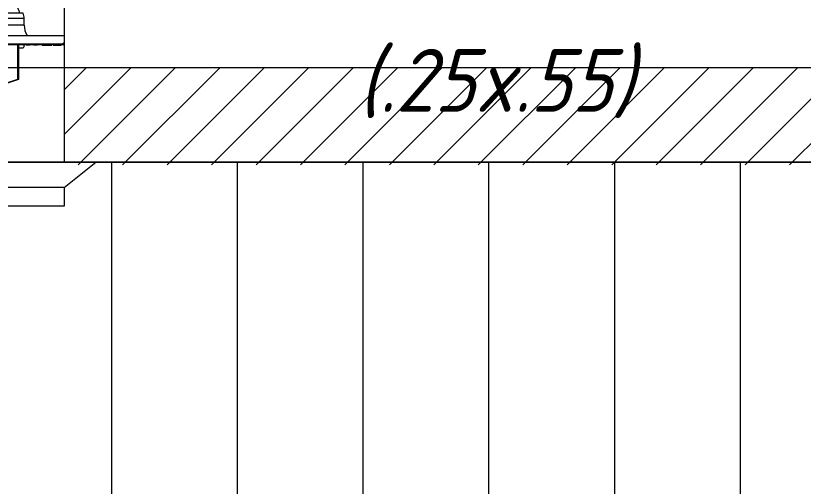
# Model space of a CAD drawing. Header units: millimetres. Extents: x 2085 to 2829, y 1347 to 1643.
# Drawn here: x 2138.228 to 2139.48, y 1458.573 to 1459.32 of the extents above; entities that cross this region are included whole.
import ezdxf

# ---------------------------------------------------------------- set-up
doc = ezdxf.new("R2010")
doc.units = ezdxf.units.MM
doc.linetypes.add('HIDDEN', pattern=[0.375, 0.25, -0.125])
doc.linetypes.add('HIDDEN2', pattern=[0.1875, 0.125, -0.0625])
doc.layers.get('0').update_dxf_attribs({"color": 251, "lineweight": 9})
for name, color, linetype, lineweight in [('A-ESTRUCTURA-VIGAS', 251, 'HIDDEN2', 13), ('A-HATCH', 251, 'Continuous', 9), ('A-LINEAS', 251, 'Continuous', 9), ('A-MUROS', 251, 'Continuous', 9), ('A_30_Extractores', 251, 'Continuous', 13), ('L-03_EQUIP-ACCES', 251, 'Continuous', 13), ('L3 Equipos y Ductos', 251, 'Continuous', 13), ('L4 Linea mediana', 251, 'Continuous', 13), ('L6 Linea fina', 251, 'Continuous', 13), ('MURO CF 120', 251, 'Continuous', 13)]:
    doc.layers.add(name, color=color, linetype=linetype, lineweight=lineweight)
doc.layers.add('A_50_Vigas Chata', color=251, linetype='HIDDEN', lineweight=13, plot=False)
doc.styles.add('APPIA -TEXTOS-GENERALES', font='isocp.shx', dxfattribs={"oblique": 15})
doc.styles.add('JNV ING', font='romans.shx', dxfattribs={"width": 0.7, "oblique": 8, "height": 0.15})

# ---------------------------------------------------------------- blocks, each defined once
blk = doc.blocks.new('EST P2')
at = {"layer": 'A-ESTRUCTURA-VIGAS'}
blk.add_line((-23.22407423827099, 4.8499975791201), (-19.57462552393554, 4.849997573532164), dxfattribs=at)
at = {"layer": 'A_50_Vigas Chata', "insert": (-21.39932868070218, 4.975160803904828), "char_height": 0.1, "attachment_point": 5, "style": 'APPIA -TEXTOS-GENERALES'}
blk.add_mtext('(.25x.55)', dxfattribs=at)
blk = doc.blocks.new('HXT-500L')
at = {"layer": 'L-03_EQUIP-ACCES'}
for p, q in [((-171.5533466598043, 625.4889452709635), (-171.5535566598027, 625.4889452709635)), ((-171.5533466598043, 625.4761864497145), (-171.5533466598043, 625.4889452709635)), ((-171.5535066598039, 625.4824354006728), (-171.5535566598027, 625.4824354006728)), ((-171.5535066598039, 625.4811854018648), (-171.5535566598027, 625.4811854018648)), ((-171.5535066598039, 625.4824354006728), (-171.5535066598039, 625.4811854018648)), ((-171.5535066598039, 625.4811854018648), (-171.5535066598039, 625.4586853935202)), ((-171.5535041598031, 625.4797997726878), (-171.5535066598039, 625.4797997726878)), ((-171.5535041598031, 625.4787394656618), (-171.5535066598039, 625.4787394656618)), ((-171.5535041598031, 625.477813298889), (-171.5535066598039, 625.477813298889)), ((-171.5535041598031, 625.4777908577403), (-171.5535066598039, 625.4777908577403)), ((-171.5535041598031, 625.4769158615549), (-171.5535066598039, 625.4769158615549)), ((-171.5535041598031, 625.4769046260794), (-171.5535066598039, 625.4769046260794)), ((-171.5535041598031, 625.4756408287963), (-171.5535066598039, 625.4756408287963)), ((-171.5535041598031, 625.4797997726878), (-171.5535041598031, 625.4787394656618)), ((-171.5535041598031, 625.4787394656618), (-171.5535041598031, 625.477813298889)), ((-171.5535041598031, 625.4777908577403), (-171.5535041598031, 625.477813298889)), ((-171.5535041598031, 625.4769158615549), (-171.5535041598031, 625.4777908577403)), ((-171.5535041598031, 625.4768578066308), (-171.5535041598031, 625.4756408287963)), ((-171.5535041598031, 625.4756408287963), (-171.5535041598031, 625.4750335468729)), ((-171.5535041598031, 625.4750335468729), (-171.5535066598039, 625.4750335468729)), ((-171.5535041598031, 625.474138612934), (-171.5535066598039, 625.474138612934)), ((-171.5535041598031, 625.4734991743047), (-171.5535066598039, 625.4734991743047)), ((-171.5535041598031, 625.4723652555426), (-171.5535066598039, 625.4723652555426)), ((-171.5535041598031, 625.4722364499053), (-171.5535066598039, 625.4722364499053)), ((-171.5535041598031, 625.4713741495093), (-171.5535066598039, 625.4713741495093)), ((-171.5535041598031, 625.4709575130422), (-171.5535066598039, 625.4709575130422)), ((-171.5535041598031, 625.470082516857), (-171.5535066598039, 625.470082516857)), ((-171.5535041598031, 625.4698469294985), (-171.5535066598039, 625.4698469294985)), ((-171.5535041598031, 625.4690908445796), (-171.5535066598039, 625.4690908445796)), ((-171.5535041598031, 625.4690472735842), (-171.5535066598039, 625.4690472735842)), ((-171.5535041598031, 625.4690446211775), (-171.5535066598039, 625.4690446211775)), ((-171.5535041598031, 625.4689014210184), (-171.5535066598039, 625.4689014210184)), ((-171.5535041598031, 625.4688116862258), (-171.5535066598039, 625.4688116862258)), ((-171.5535041598031, 625.4686265840014), (-171.5535066598039, 625.4686265840014)), ((-171.5535041598031, 625.4686097754915), (-171.5535066598039, 625.4686097754915)), ((-171.5535041598031, 625.4683517469842), (-171.5535066598039, 625.4683517469842)), ((-171.5535041598031, 625.4682008280238), (-171.5535066598039, 625.4682008280238)), ((-171.5535041598031, 625.4675632967433), (-171.5535066598039, 625.4675632967433)), ((-171.5535041598031, 625.4671084238967), (-171.5535066598039, 625.4671084238967)), ((-171.5535041598031, 625.4667964233836), (-171.5535066598039, 625.4667964233836)), ((-171.5535041598031, 625.4666434182603), (-171.5535066598039, 625.4666434182603)), ((-171.5535041598031, 625.4655044927081), (-171.5535066598039, 625.4655044927081)), ((-171.5535041598031, 625.464309300371), (-171.5535066598039, 625.464309300371)), ((-171.5535041598031, 625.463235403486), (-171.5535066598039, 625.463235403486)), ((-171.5535041598031, 625.4750335468729), (-171.5535041598031, 625.474138612934)), ((-171.5535041598031, 625.4734991743047), (-171.5535041598031, 625.474138612934)), ((-171.5535041598031, 625.4734991743047), (-171.5535041598031, 625.4723652555426)), ((-171.5535041598031, 625.4723652555426), (-171.5535041598031, 625.4722364499053)), ((-171.5535041598031, 625.4722364499053), (-171.5535041598031, 625.4713741495093)), ((-171.5535041598031, 625.4713741495093), (-171.5535041598031, 625.4709575130422)), ((-171.5535041598031, 625.470082516857), (-171.5535041598031, 625.4709575130422)), ((-171.5535041598031, 625.4698469294985), (-171.5535041598031, 625.470082516857)), ((-171.5535041598031, 625.4698469294985), (-171.5535041598031, 625.4690908445796)), ((-171.5535041598031, 625.4690093948324), (-171.5535041598031, 625.4689362003286)), ((-171.5535041598031, 625.4688116862258), (-171.5535041598031, 625.4689014210184)), ((-171.5535041598031, 625.4682008280238), (-171.5535041598031, 625.4676279975852)), ((-171.5535041598031, 625.4666081025084), (-171.5535041598031, 625.4655044927081)), ((-171.5535041598031, 625.464309300371), (-171.5535041598031, 625.463235403486)), ((-171.5535041598031, 625.463235403486), (-171.5535041598031, 625.4605567111453)), ((-171.5533466598043, 625.4589452697714), (-171.5533466598043, 625.4744138969859)), ((-171.5535066598039, 625.4586853935202), (-171.5535566598027, 625.4586853935202)), ((-171.5535066598039, 625.4574353947122), (-171.5535566598027, 625.4574353947122)), ((-171.5535041598031, 625.4605567111453), (-171.5535066598039, 625.4605567111453)), ((-171.5535041598031, 625.4605550720175), (-171.5535066598039, 625.4605550720175)), ((-171.5535041598031, 625.4605534030875), (-171.5535066598039, 625.4605534030875)), ((-171.5535041598031, 625.4605517341574), (-171.5535066598039, 625.4605517341574)), ((-171.5535041598031, 625.4605500950296), (-171.5535066598039, 625.4605500950296)), ((-171.5535041598031, 625.4605484260996), (-171.5535066598039, 625.4605484260996)), ((-171.5535041598031, 625.4605467869719), (-171.5535066598039, 625.4605467869719)), ((-171.5535041598031, 625.4605451180418), (-171.5535066598039, 625.4605451180418)), ((-171.5535041598031, 625.4605434491118), (-171.5535066598039, 625.4605434491118)), ((-171.5535041598031, 625.460541809984), (-171.5535066598039, 625.460541809984)), ((-171.5535041598031, 625.460540141054), (-171.5535066598039, 625.460540141054)), ((-171.5535041598031, 625.4605384721239), (-171.5535066598039, 625.4605384721239)), ((-171.5535041598031, 625.4605368329962), (-171.5535066598039, 625.4605368329962)), ((-171.5535041598031, 625.4605351640662), (-171.5535066598039, 625.4605351640662)), ((-171.5535041598031, 625.4605335249383), (-171.5535066598039, 625.4605335249383)), ((-171.5535041598031, 625.4605318560082), (-171.5535066598039, 625.4605318560082)), ((-171.5535041598031, 625.4605301870782), (-171.5535066598039, 625.4605301870782)), ((-171.5535041598031, 625.4605285479506), (-171.5535066598039, 625.4605285479506)), ((-171.5535041598031, 625.4605268790204), (-171.5535066598039, 625.4605268790204)), ((-171.5535041598031, 625.4605252100905), (-171.5535066598039, 625.4605252100905)), ((-171.5535041598031, 625.4602684928855), (-171.5535066598039, 625.4602684928855)), ((-171.5535041598031, 625.4598082258184), (-171.5535066598039, 625.4598082258184)), ((-171.5535041598031, 625.459348644205), (-171.5535066598039, 625.459348644205)), ((-171.5533466598043, 625.4589452697714), (-171.5535066598039, 625.4589452697714)), ((-171.5535066598039, 625.4586853935202), (-171.5535066598039, 625.4574353947122)), ((-171.5535041598031, 625.4605567111453), (-171.5535041598031, 625.4605550720175)), ((-171.5535041598031, 625.4605550720175), (-171.5535041598031, 625.4605534030875)), ((-171.5535041598031, 625.4605534030875), (-171.5535041598031, 625.4605517341574)), ((-171.5535041598031, 625.4605517341574), (-171.5535041598031, 625.4605500950296)), ((-171.5535041598031, 625.4605500950296), (-171.5535041598031, 625.4605484260996)), ((-171.5535041598031, 625.4605484260996), (-171.5535041598031, 625.4605467869719)), ((-171.5535041598031, 625.4605467869719), (-171.5535041598031, 625.4605451180418)), ((-171.5535041598031, 625.4605451180418), (-171.5535041598031, 625.4605434491118)), ((-171.5535041598031, 625.4605434491118), (-171.5535041598031, 625.460541809984)), ((-171.5535041598031, 625.460541809984), (-171.5535041598031, 625.460540141054)), ((-171.5535041598031, 625.460540141054), (-171.5535041598031, 625.4605384721239)), ((-171.5535041598031, 625.4605384721239), (-171.5535041598031, 625.4605368329962)), ((-171.5535041598031, 625.4605368329962), (-171.5535041598031, 625.4605351640662)), ((-171.5535041598031, 625.4605351640662), (-171.5535041598031, 625.4605335249383)), ((-171.5535041598031, 625.4605335249383), (-171.5535041598031, 625.4605318560082)), ((-171.5535041598031, 625.4605318560082), (-171.5535041598031, 625.4605301870782)), ((-171.5535041598031, 625.4605301870782), (-171.5535041598031, 625.4605285479506)), ((-171.5535041598031, 625.4605285479506), (-171.5535041598031, 625.4605268790204)), ((-171.5535041598031, 625.4605268790204), (-171.5535041598031, 625.4605252100905)), ((-171.5535566598027, 625.3829452796657), (-171.5536566598001, 625.3829452796657)), ((-171.557297024954, 624.8663549079378), (-171.5685470249353, 624.8663549079378)), ((-171.5572969984113, 624.8663645638902), (-171.5550666597754, 624.8663645638902)), ((-171.5564321815817, 624.8678645445784), (-171.5550666597754, 624.8678645445784)), ((-171.5550566598157, 624.8678745581587), (-171.5550566598157, 624.8680259837588)), ((-171.5535566598027, 624.8678745581587), (-171.5535566598027, 624.8680259837588))]:
    blk.add_line(p, q, dxfattribs=at)
blk.add_arc((-171.5555470248486, 624.8663549150427), 0.0017499999999995, 74.06811926814899, 180, dxfattribs=at)
for points, knots in [([(-171.5535566598027, 624.8680259837588), (-171.5535793551212, 624.8680269539136), (-171.5536247446036, 624.8680288941739), (-171.5539739526587, 624.868031865561), (-171.5544730514231, 624.8680347727203), (-171.554868792214, 624.8680367216303), (-171.5550666597754, 624.8680376960715)], [0, 0, 0, 0, 0.2500055257912091, 0.4999983324070898, 0.7500027469601597, 1, 1, 1, 1]), ([(-171.5550666597754, 624.8663645638902), (-171.5549137378759, 624.8663778158004), (-171.5546505525938, 624.8664006229176), (-171.554287005882, 624.8665655460471), (-171.5539861581769, 624.8667940495562), (-171.5537576613179, 624.8670949049938), (-171.5535927241031, 624.8674584431047), (-171.553569913604, 624.8677216339033), (-171.5535566598027, 624.8678745581587)], [0, 0, 0, 0, 0.1931914697633875, 0.3324909751804959, 0.5000011975684501, 0.6675015196539574, 0.8068052425401678, 0.9999999999999998, 0.9999999999999998, 0.9999999999999998, 0.9999999999999998])]:
    blk.add_open_spline(points, degree=3, knots=knots, dxfattribs=at)
for points in [[(-171.5550666597754, 624.8678645445784), (-171.5550566598157, 624.8678745581587)], [(-171.5550666597754, 624.8676647796115), (-171.5550666597754, 624.8663645638902)], [(-171.5535566598027, 624.8680259837588), (-171.5550566598157, 624.8680259837588)], [(-171.5550566598157, 624.8678745581587), (-171.5535566598027, 624.8678745581587)]]:
    blk.add_open_spline(points, degree=1, dxfattribs=at)
at = {"layer": 'L3 Equipos y Ductos'}
for p, q in [((-171.5685470249353, 624.8663549079378), (-171.5685470249353, 625.4939549221476)), ((-171.5685470249353, 625.4939549221476), (-171.557297024954, 625.4939549221476)), ((-171.5550666597754, 625.4939452661952), (-171.5572969984113, 625.4939452661952)), ((-171.5550666597754, 625.492445285507), (-171.5564321815817, 625.492445285507)), ((-171.5550666597754, 624.8680376960715), (-171.5550666597754, 625.492272134014)), ((-171.5550566598157, 625.4922838463267), (-171.5550566598157, 625.4924352719268)), ((-171.5535566598027, 625.4939452661952), (-171.5536566598001, 625.4939452661952)), ((-171.5536566598001, 625.4939452661952), (-171.5536566598001, 625.3829452796657)), ((-171.5535566598027, 625.4939452661952), (-171.5535566598027, 625.3829452796657)), ((-171.5535466598029, 625.4514068319281), (-171.5535566598027, 625.4514068319281)), ((-171.5535466598029, 625.4512452735383), (-171.5535566598027, 625.4512452735383)), ((-171.5535466598029, 625.444945271202), (-171.5535466598029, 625.4512452735383)), ((-171.5535466598029, 625.444945271202), (-171.5535566598027, 625.444945271202)), ((-171.5535466598029, 625.4447837426146), (-171.5535566598027, 625.4447837426146)), ((-171.5535466598029, 625.4397452725848), (-171.5535566598027, 625.4397452725848)), ((-171.5535466598029, 625.4334452702483), (-171.5535466598029, 625.4397452725848)), ((-171.6040354162304, 625.4285764648398), (-171.6040354162304, 624.9317333652457)), ((-171.5955906189828, 625.4301549150427), (-171.5955906189828, 624.9301549150427)), ((-171.5850566603093, 625.4301549150427), (-171.5850566603093, 624.9301549150427)), ((-171.5535466598029, 625.4334452702483), (-171.5535566598027, 625.4334452702483)), ((-171.5535466598029, 625.4284068151195), (-171.5535566598027, 625.4284068151195)), ((-171.5535466598029, 625.4250978036603), (-171.5535566598027, 625.4250978036603)), ((-171.5487966598792, 625.4214290185649), (-171.5487966598792, 625.4277626826246)), ((-171.5535466598029, 625.4229750885447), (-171.5535566598027, 625.4229750885447)), ((-171.5535466598029, 625.4217837407073), (-171.5535566598027, 625.4217837407073)), ((-171.5535566598027, 625.4214290185649), (-171.5396566601319, 625.4214290185649)), ((-171.5535566598027, 625.4195179446418), (-171.5396566601319, 625.4195179446418)), ((-171.53954665976, 625.4214290185649), (-171.4985566601007, 625.4214290185649)), ((-171.53954665976, 625.4195179446418), (-171.4985566601007, 625.4195179446418)), ((-171.4985566601007, 625.4214290185649), (-171.4985566601007, 625.4195179446418)), ((-171.4985566601007, 625.4214290185649), (-171.4771879330127, 625.3553853585203)), ((-171.4985566601007, 625.4195179446418), (-171.4771879330127, 625.353474269696)), ((-171.5535566598027, 624.8680259837588), (-171.5535566598027, 625.3829452796657)), ((-171.5535566598027, 625.353474269696), (-171.5396566601319, 625.353474269696)), ((-171.5535566598027, 625.3534741206845), (-171.5396566601319, 625.3534741206845)), ((-171.53954665976, 625.353474269696), (-171.4771879330127, 625.353474269696)), ((-171.53954665976, 625.3534741206845), (-171.4771084874718, 625.3534741206845)), ((-171.4771879330127, 625.3553853585203), (-171.4771879330127, 625.353474269696)), ((-171.4771084874718, 625.3548678560932), (-171.4771084874718, 625.3534741206845)), ((-171.4771084874718, 625.3548678560932), (-171.4038180351107, 625.1050611167033)), ((-171.4771084874718, 625.3534741206845), (-171.4038180351107, 625.1036673812945)), ((-171.5535566598027, 625.1036673812945), (-171.4038180351107, 625.1036673812945)), ((-171.4535566583125, 625.1032043277104), (-171.5535566598027, 625.1032043277104)), ((-171.4817309170811, 624.9851373984297), (-171.4535566583125, 625.1032043277104)), ((-171.4817309170811, 624.9833862735709), (-171.4535566583125, 625.1014531954012)), ((-171.4535566583125, 625.1032043277104), (-171.4535566583125, 625.1014531954012)), ((-171.4535566583125, 625.1016605301578), (-171.4035566538422, 625.1016605301578)), ((-171.4038180351107, 625.1050611167033), (-171.4038180351107, 625.1036673812945)), ((-171.4035566538422, 625.1050606920203), (-171.4035566538422, 625.1022059797127)), ((-171.4035566538422, 625.1022059797127), (-171.4035566538422, 625.1016605301578)), ((-171.4817309170811, 624.9851373984297), (-171.5493058628252, 624.9851373984297)), ((-171.4818369462936, 624.9849833055217), (-171.5491974387167, 624.9849833055217)), ((-171.5487966598792, 624.9539783104141), (-171.5487966598792, 624.9837041004379)), ((-171.4985566601007, 624.9242380513627), (-171.4818369462936, 624.9849833055217)), ((-171.4985566601007, 624.9219630016764), (-171.4818369462936, 624.9827082707366)), ((-171.5481466595864, 624.9461549176652), (-171.5481466595864, 624.9691549195727)), ((-171.5478966600111, 624.9689049078901), (-171.5478966600111, 624.9464049144466)), ((-171.5473966599291, 624.9645859106262), (-171.5473966599291, 624.9631924881419)), ((-171.5433966597392, 624.9645859106262), (-171.5473966599291, 624.9645859106262)), ((-171.5473966599291, 624.9631924881419), (-171.5473966599291, 624.9562614812334)), ((-171.5433966597392, 624.9631924881419), (-171.5473966599291, 624.9631924881419)), ((-171.5433966597392, 624.9631924881419), (-171.5433966597392, 624.9645859106262)), ((-171.5433966597392, 624.9562614812334), (-171.5433966597392, 624.9631924881419)), ((-171.5202166601865, 624.9645803375919), (-171.543325430326, 624.9645803375919)), ((-171.5428966596572, 624.9640401555976), (-171.5428966596572, 624.962756450363)), ((-171.5428966596572, 624.962756450363), (-171.5428966596572, 624.9563712133845)), ((-171.5369066592155, 624.961623664089), (-171.5369066592155, 624.9536861582477)), ((-171.5202166601865, 624.9348545475681), (-171.5202166601865, 624.9645803375919)), ((-171.5487966598792, 624.9380396111687), (-171.5487966598792, 624.9539783104141)), ((-171.5433966597392, 624.9562614812334), (-171.5473966599291, 624.9562614812334)), ((-171.5473966599291, 624.9562614812334), (-171.5473966599291, 624.9507239266118)), ((-171.5433966597392, 624.9507239266118), (-171.5473966599291, 624.9507239266118)), ((-171.5440366599558, 624.9348545475681), (-171.5440366599558, 624.9507239266118)), ((-171.5433966597392, 624.9507239266118), (-171.5433966597392, 624.9562614812334)), ((-171.5428966596572, 624.9563712133845), (-171.5428966596572, 624.9512696667392)), ((-171.5154566593318, 624.9316694839675), (-171.5154566593318, 624.9613952888926)), ((-171.5535566598027, 624.9316694839675), (-171.5154566593318, 624.9316694839675)), ((-171.5535566598027, 624.9242380513627), (-171.4985566601007, 624.9242380513627)), ((-171.5202166601865, 624.9348545475681), (-171.5440366599558, 624.9348545475681)), ((-171.4985566601007, 624.9242380513627), (-171.4985566601007, 624.9219630016764)), ((-171.5535566598027, 624.9219630016764), (-171.4985566601007, 624.9219630016764))]:
    blk.add_line(p, q, dxfattribs=at)
at = {"layer": 'L3 Equipos y Ductos', "flags": 128}
for points in [[(-171.5487966598792, 625.4277626826246), (-171.5488881218097, 625.428284640499), (-171.5491589932552, 625.4287865563115), (-171.5495988643578, 625.4292491181573), (-171.5501908316126, 625.429654548951), (-171.5509121456033, 625.4299872918805), (-171.5517350866774, 625.4302345468482), (-171.5526280298562, 625.4303867771109), (-171.5535566598027, 625.430438186117)], [(-171.5487966598792, 624.9837041004379), (-171.5488881218097, 624.9843254788598), (-171.5491589932552, 624.9849229707202), (-171.5495988643578, 624.9854736282307), (-171.5501908316126, 624.985956276842), (-171.5509121456033, 624.9863523795087), (-171.5517350866774, 624.9866467072447), (-171.5526280298562, 624.9868279649695), (-171.5535566598027, 624.9868891640384)], [(-171.5154566593318, 624.9613952888926), (-171.5155481226592, 624.9620166524132), (-171.5158189922421, 624.9626141591747), (-171.5162588633446, 624.9631648017843), (-171.5168508305995, 624.9636474652966), (-171.5175721436589, 624.9640435679634), (-171.5183950863628, 624.9643378956993), (-171.5192880309968, 624.9645191385229), (-171.5202166601865, 624.9645803375919)], [(-171.5487966598792, 624.9539783104141), (-171.5488881218097, 624.9545996739348), (-171.5491589932552, 624.9551971806964), (-171.5495988643578, 624.9557478233058), (-171.5501908316126, 624.9562304868182), (-171.5509121456033, 624.956626589485), (-171.5517350866774, 624.9569209172208), (-171.5526280298562, 624.9571021600444), (-171.5535566598027, 624.9571633591135)], [(-171.5440366599558, 624.9348545475681), (-171.5449652900769, 624.9349157466371), (-171.5458582328482, 624.935097004362), (-171.5466811741552, 624.9353913320979), (-171.5474024881458, 624.9357874347647), (-171.547994454935, 624.9362700833758), (-171.5484343265033, 624.9368207408866), (-171.5487051979488, 624.9374182327468), (-171.5487966598792, 624.9380396111687)], [(-171.5154566593318, 624.9316694839675), (-171.5155481226592, 624.9322908623893), (-171.5158189922421, 624.9328883542497), (-171.5162588633446, 624.9334390117605), (-171.5168508305995, 624.9339216752727), (-171.5175721436589, 624.9343177779398), (-171.5183950863628, 624.9346121056755), (-171.5192880309968, 624.9347933484992), (-171.5202166601865, 624.9348545475681)]]:
    blk.add_lwpolyline(points, dxfattribs=at)
at = {"layer": 'L3 Equipos y Ductos'}
for centre, radius, start, end in [((-171.5555470248486, 625.4939549150428), 0.00175, 180, 285.931880731851), ((-171.5942154531772, 625.3994184797072), 0.030767182753828, 92.56173538239628, 108.6127372409754), ((-171.5850566598026, 625.4601549150427), 0.0300000000000004, 270, 303.3890490281726), ((-171.5481466598026, 624.9689049150427), 0.0002500000000002, 0, 90), ((-171.5442906785462, 624.9701848052947), 0.0055989610818838, 229.9059085048482, 269.7209306998745), ((-171.5481466598026, 624.9464049150428), 0.0002500000000003, 270, 0), ((-171.5942154531772, 624.9608913503783), 0.030767182753828, 251.3872627590246, 267.4382646176038), ((-171.5850566598026, 624.9001549150428), 0.0300000000000004, 56.61095097182736, 90)]:
    blk.add_arc(centre, radius, start, end, dxfattribs=at)
for centre, major_axis, ratio, start_param, end_param in [((-171.5473966598026, 624.9640401627032), (0, 0.0005457476632865), 0.9161743304387497, 0, 1.570796326794896), ((-171.5473966598026, 624.9627564545956), (0.0005, 0), 0.8720580432194537, 1.570796326794896, 3.141592653589662), ((-171.5433966598026, 624.9640401627032), (0, 0.0005457476632865), 0.9161743304387497, 4.712388980384702, 6.283185307179585), ((-171.5433966598026, 624.9627564545956), (0.0005, 0), 0.8720580432194537, 0, 1.570796326794896), ((-171.5473966598026, 624.9563712069353), (0.0005, 0), 0.2194372833534999, 3.141592653589792, 4.712388980384693), ((-171.5473966598026, 624.9512696673822), (0, 0.0005457476632865), 0.9161743304387497, 1.570796326794849, 3.141592653589736), ((-171.5433966598026, 624.9563712069353), (0.0005, 0), 0.2194372833534999, 4.712388980384693, 6.283185307179585), ((-171.5433966598026, 624.9512696673822), (0, 0.0005457476632865), 0.9161743304387497, 3.141592653589736, 4.712388980384653)]:
    blk.add_ellipse(centre, major_axis=major_axis, ratio=ratio, start_param=start_param, end_param=end_param, dxfattribs=at)
for points in [[(-171.5550666597754, 625.4939452661952), (-171.5550666597754, 625.492645050474)], [(-171.5550566598157, 625.4924352719268), (-171.5550666597754, 625.492445285507)], [(-171.5535566598027, 625.4924352719268), (-171.5550566598157, 625.4924352719268)], [(-171.5550566598157, 625.4922838463267), (-171.5535566598027, 625.4922838463267)], [(-171.5850566603093, 625.4301549150427), (-171.5955906189828, 625.4301549150427)], [(-171.4771879330127, 625.3553853585203), (-171.4771084874718, 625.3548678560932)], [(-171.4771879330127, 625.353474269696), (-171.4771084874718, 625.3534741206845)], [(-171.4038180351107, 625.1050611167033), (-171.4035566538422, 625.1050606920203)], [(-171.4818369462936, 624.9849833055217), (-171.4817309170811, 624.9851373984297)], [(-171.4818369462936, 624.9849833055217), (-171.4818369462936, 624.9827082707366)], [(-171.4818369462936, 624.9827082707366), (-171.4817309170811, 624.9833862735709)], [(-171.4817309170811, 624.9851373984297), (-171.4817309170811, 624.9833862735709)], [(-171.5481466595864, 624.9691549195727), (-171.5487966598792, 624.9691549195727)], [(-171.5369066592155, 624.961623664089), (-171.5428966596572, 624.961623664089)], [(-171.5428966596572, 624.9536861582477), (-171.5369066592155, 624.9536861582477)], [(-171.5487966598792, 624.9461549176652), (-171.5481466595864, 624.9461549176652)], [(-171.5955906189828, 624.9301549150427), (-171.5850566603093, 624.9301549150427)]]:
    blk.add_open_spline(points, degree=1, dxfattribs=at)
for points, knots in [([(-171.5536566598001, 625.4929573490102), (-171.553687479466, 625.4930359186844), (-171.5537666635661, 625.4932377855368), (-171.5539882853506, 625.4935150793955), (-171.5542865498663, 625.4937444343294), (-171.55465070669, 625.4939091563949), (-171.5549137945007, 625.4939319956252), (-171.5550666597754, 625.4939452661952)], [0, 0, 0, 0, 0.1378612929638349, 0.3542031401492023, 0.5705577996900916, 0.7504757070990521, 1, 1, 1, 1]), ([(-171.5550666597754, 625.492272134014), (-171.554868792214, 625.4922731084552), (-171.5544730514231, 625.4922750573653), (-171.5539739526587, 625.4922779645245), (-171.5536247446036, 625.4922809359117), (-171.5535793551212, 625.4922828761719), (-171.5535566598027, 625.4922838463267)], [0, 0, 0, 0, 0.2499972530398402, 0.5000016675929102, 0.749994474208791, 1, 1, 1, 1]), ([(-171.4038180351107, 625.1036673812945), (-171.4037953879224, 625.1035163452187), (-171.4037500938476, 625.1032142750787), (-171.4036631125091, 625.1026900664943), (-171.4035985248418, 625.1023963747086), (-171.4035566538422, 625.1022059797127)], [0, 0, 0, 0, 0.2602034770769092, 0.5204034887879744, 1, 1, 1, 1])]:
    blk.add_open_spline(points, degree=3, knots=knots, dxfattribs=at)
at = {"layer": 'L4 Linea mediana'}
for p, q in [((-171.6239353880136, 625.4089119239528), (-171.6239353880136, 625.3436511709174)), ((-171.6239353880136, 625.3436511709174), (-171.6239353880136, 625.266799765714)), ((-171.6195058688371, 625.3436098350962), (-171.6204779013841, 625.3433034523208)), ((-171.6239353880136, 625.266799765714), (-171.6239353880136, 625.2552091284473)), ((-171.6239353880136, 625.2463212861497), (-171.6239353880136, 625.1926511694496)), ((-171.4445988774149, 625.244060526677), (-171.4090469866841, 625.244060526677)), ((-171.4090469866841, 625.244060526677), (-171.4090469866841, 625.2288726634165)), ((-171.4090469866841, 625.2402803814788), (-171.4040469765513, 625.2402803814788)), ((-171.4040469765513, 625.2402803814788), (-171.4040469765513, 625.2424105285485)), ((-171.4040469765513, 625.2402803814788), (-171.4040469765513, 625.2225534385822)), ((-171.4090469866841, 625.2288726634165), (-171.4090469866841, 625.2225534385822)), ((-171.4020469873993, 625.1810605294472), (-171.4020469873993, 625.233410528936)), ((-171.3970469772665, 625.1810605294472), (-171.3970469772665, 625.2284105299791)), ((-171.4090469866841, 625.2225534385822), (-171.4040469765513, 625.2225534385822)), ((-171.4090469866841, 625.2225534385822), (-171.4090469866841, 625.212643343099)), ((-171.4090469866841, 625.212643343099), (-171.4090469866841, 625.2111374745895)), ((-171.4040469765513, 625.2225534385822), (-171.4040469765513, 625.2108768737693)), ((-171.3935469776241, 625.1810605294472), (-171.3935469776241, 625.2174105300387)), ((-171.4066318362801, 625.2111374745895), (-171.4349396318047, 625.2111374745895)), ((-171.4338607728331, 625.2074602423986), (-171.4066318362801, 625.2074602423986)), ((-171.4066318362801, 625.201137474813), (-171.4320057496278, 625.201137474813)), ((-171.4066318362801, 625.2074602423986), (-171.4066318362801, 625.2111374745895)), ((-171.4066318362801, 625.2108768737693), (-171.4040469765513, 625.2108768737693)), ((-171.4066318362801, 625.1974602426221), (-171.4066318362801, 625.201137474813)), ((-171.4040469765513, 625.1509648087252), (-171.4040469765513, 625.2108768737693)), ((-171.6229562699644, 625.192959795781), (-171.6239353880136, 625.1926511694496)), ((-171.6239353880136, 625.1157997726283), (-171.6239353880136, 625.1926511694496)), ((-171.6229562699644, 625.1161083980282), (-171.6229562699644, 625.192959795781)), ((-171.6205470278709, 625.197520528995), (-171.6205470278709, 625.1935690511767)), ((-171.6195470258443, 625.1985205291588), (-171.6195470258443, 625.1926611867552)), ((-171.6100470252184, 625.1985205291588), (-171.6040354162304, 625.1985205291588)), ((-171.4309268906562, 625.1974602426221), (-171.4066318362801, 625.1974602426221)), ((-171.4066318362801, 625.1911374741052), (-171.4290718600003, 625.1911374741052)), ((-171.4282344966976, 625.188283351325), (-171.4066318362801, 625.188283351325)), ((-171.4279930084793, 625.1874602428456), (-171.4066318362801, 625.1874602428456)), ((-171.4066318362801, 625.188283351325), (-171.4066318362801, 625.1911374741052)), ((-171.4066318362801, 625.1874602428456), (-171.4066318362801, 625.188283351325)), ((-171.4066318362801, 625.181137474096), (-171.4261379778235, 625.181137474096)), ((-171.4250591188519, 625.1774602428362), (-171.4066318362801, 625.1774602428362)), ((-171.4066318362801, 625.1774602428362), (-171.4066318362801, 625.181137474096)), ((-171.4020469873993, 625.128710529842), (-171.4020469873993, 625.1810605294472)), ((-171.3970469772665, 625.1337105287989), (-171.3970469772665, 625.1810605294472)), ((-171.3935469776241, 625.1447105287392), (-171.3935469776241, 625.1810605294472)), ((-171.4066318362801, 625.171137473621), (-171.423204088196, 625.171137473621)), ((-171.4221252292244, 625.1674602432928), (-171.4066318362801, 625.1674602432928)), ((-171.4066318362801, 625.1674602432928), (-171.4066318362801, 625.171137473621)), ((-171.4066318362801, 625.1611374738445), (-171.4202701985685, 625.1611374738445)), ((-171.4191913395969, 625.1574602435162), (-171.4066318362801, 625.1574602435162)), ((-171.4066318362801, 625.151137474068), (-171.4173363238423, 625.151137474068)), ((-171.4066318362801, 625.1574602435162), (-171.4066318362801, 625.1611374738445)), ((-171.4066318362801, 625.1474602437398), (-171.4066318362801, 625.151137474068)), ((-171.4040469765513, 625.1509648087252), (-171.4066318362801, 625.1509648087252)), ((-171.4040469765513, 625.1509648087252), (-171.4040469765513, 625.1392363822838)), ((-171.4162574648707, 625.1474602437398), (-171.4066318362801, 625.1474602437398)), ((-171.4090469866841, 625.1474602437398), (-171.4090469866841, 625.1392363822838)), ((-171.4090469866841, 625.1392363822838), (-171.4090469866841, 625.1228836952528)), ((-171.4090469866841, 625.1392363822838), (-171.4040469765513, 625.1392363822838)), ((-171.4040469765513, 625.1392363822838), (-171.4040469765513, 625.1216081260523)), ((-171.4090469866841, 625.1302083461364), (-171.4111959427445, 625.1302083461364)), ((-171.6229562699644, 625.1161083980282), (-171.6239353880136, 625.1157997726283)), ((-171.4090469866841, 625.1242248779913), (-171.4094404667465, 625.1242248779913)), ((-171.4086727440207, 625.1216081260523), (-171.4040469765513, 625.1216081260523)), ((-171.4040469765513, 625.1197105302293), (-171.4040469765513, 625.1216081260523)), ((-171.6229562699644, 625.1069119303306), (-171.6239353880136, 625.1069119303306)), ((-171.6239353880136, 624.9532091273745), (-171.6239353880136, 625.1069119303306)), ((-171.6229562699644, 624.9532091273745), (-171.6229562699644, 625.1069119303306)), ((-171.6195058688371, 625.108090187498), (-171.6204779013841, 625.1077837972721)), ((-171.447506660208, 625.1006605281312), (-171.4336066633312, 625.1006605281312)), ((-171.4469060540049, 625.1001605271182), (-171.4469072609989, 625.1001605271182)), ((-171.4469072609989, 625.1001605271182), (-171.4469072609989, 625.0961605264624)), ((-171.4405554547755, 625.1001605271182), (-171.4469060540049, 625.1001605271182)), ((-171.4469060540049, 625.1001605271182), (-171.4469060540049, 625.0961605264624)), ((-171.4405554547755, 625.1001605271182), (-171.4405554547755, 625.0961605264624)), ((-171.4342060550897, 625.1001605271182), (-171.4405554547755, 625.1001605271182)), ((-171.4342060550897, 625.1001605271182), (-171.4342060550897, 625.0961605264624)), ((-171.4469072609989, 625.0961605264624), (-171.4469060540049, 625.0961605264624)), ((-171.4469060540049, 625.0961605264624), (-171.4405554547755, 625.0961605264624)), ((-171.4464061051456, 625.0956605328997), (-171.4464072152822, 625.0956605328997)), ((-171.4405555516331, 625.0956605328997), (-171.4464061051456, 625.0956605328997)), ((-171.436587908849, 625.0939105330785), (-171.4445254072396, 625.0939105330785)), ((-171.434706108257, 625.0956605328997), (-171.4405555516331, 625.0956605328997)), ((-171.4405554547755, 625.0961605264624), (-171.4342060550897, 625.0961605264624)), ((-171.6229562699644, 624.9532091273745), (-171.6239353880136, 624.9532091273745)), ((-171.6195058688371, 624.9455408855159), (-171.6204779013841, 624.9455408855159))]:
    blk.add_line(p, q, dxfattribs=at)
for centre, radius, start, end in [((-171.6035253672259, 625.274254020525), 0.0087732327566325, 219.6772440042462, 257.7064311931475), ((-171.6020595086977, 625.2704168810321), 0.0048123776150586, 190.7317558223835, 217.6465166598101), ((-171.6055902728153, 625.2648456285652), 0.0008592003121686, 27.86808507544498, 76.75181259393328), ((-171.5994465209402, 625.2247334663332), 0.0092148340843552, 217.1865812110813, 238.2769724563113), ((-171.6057555217697, 625.2126302861603), 0.0009936284421693, 291.3752036525121, 338.5496354311734), ((-171.6067490696506, 625.2096032309099), 0.0076949888490818, 69.35038897655164, 71.37740633404199), ((-171.6014280001564, 625.2022070867102), 0.0102924548517622, 112.6604790141388, 149.2969796000608), ((-171.6014474887973, 625.1598223094647), 0.0092632290621366, 210.7030788767169, 247.3395181608864), ((-171.6057616507839, 625.1493944604127), 0.0020220756422151, 31.38420971296668, 68.37119126036839), ((-171.5998343762767, 625.1388239578365), 0.0075839418252758, 123.6376559288549, 143.1976530472614), ((-171.6016541697896, 625.0878440161614), 0.0221785177245244, 249.5248403147515, 261.2806094495399), ((-171.6055770298556, 625.0605484422384), 0.0054025560060615, 73.4202925168969, 84.0428759994852), ((-171.5956040323073, 625.0529343976056), 0.0104206704859586, 144.0082737738099, 171.3762639473077)]:
    blk.add_arc(centre, radius, start, end, dxfattribs=at)
for centre, major_axis, ratio, start_param, end_param in [((-171.4464072149112, 625.1001605294391), (0.0005000474451729, 0), 0.9999051186572464, 1.570796326794896, 3.141592653589793), ((-171.4464061045361, 625.1001605294391), (0, 0.0004999999999999), 0.9999050826342, 0, 1.570796326794896), ((-171.4405555494275, 625.1001605294391), (0, 0.0004999999999999), 0.0001898077118768, 4.712388980384689, 6.283185307179585), ((-171.4347061046941, 625.1001605294391), (0.0005000474451729, 1e-16), 0.9999051186574741, 0, 1.570796326794669), ((-171.4464072149112, 625.096160529439), (0.0005000474451729, 0), 0.9999051186572464, 3.141592653589793, 4.712388980384703), ((-171.4464061045361, 625.096160529439), (0, 0.0004999999999999), 0.9999050826342, 1.570796326794896, 3.141592653589793), ((-171.4405555494275, 625.096160529439), (0, 0.0004999999999999), 0.0001898077118768, 3.141592653589147, 4.712388980384689), ((-171.4347061046941, 625.096160529439), (0.0005000474451729, 0), 0.9999051186572464, 4.712388980384703, 6.283185307179585)]:
    blk.add_ellipse(centre, major_axis=major_axis, ratio=ratio, start_param=start_param, end_param=end_param, dxfattribs=at)
for points, knots in [([(-171.6204779013841, 625.4165801807127), (-171.620984081684, 625.4162327023748), (-171.6219968849101, 625.4155374418492), (-171.6231625730943, 625.4134755373383), (-171.6238332341425, 625.411158797787), (-171.6239051881073, 625.4095761707242), (-171.6239353880136, 625.4089119239528)], [0, 0, 0, 0, 0.2714628482097364, 0.5431630754178748, 0.8082602911526775, 1, 1, 1, 1]), ([(-171.6040354162304, 625.4232705785711), (-171.6043989869832, 625.4231751618812), (-171.6062295495831, 625.4226947430828), (-171.6098917019159, 625.4213495787423), (-171.6149830063596, 625.4192628073937), (-171.6186468350439, 625.417474113608), (-171.6204779013841, 625.4165801807127)], [0, 0, 0, 0, 0.0762801826984877, 0.3840673334312512, 0.6921762258087472, 1, 1, 1, 1]), ([(-171.6204779013841, 625.3433034523208), (-171.6209840822171, 625.3437542231989), (-171.6219968890832, 625.3446561614204), (-171.6231625720823, 625.3450202700626), (-171.6238332326554, 625.3446546299683), (-171.6239051877749, 625.3439478240092), (-171.6239353880136, 625.3436511709174)], [0, 0, 0, 0, 0.2714623957578437, 0.5431635501690995, 0.8082614561252405, 1, 1, 1, 1]), ([(-171.6195058688371, 625.3436098350962), (-171.6200029044185, 625.344048126876), (-171.6209974039828, 625.3449250882051), (-171.6219753247878, 625.3453479407065), (-171.6222515595512, 625.34512756787), (-171.6223099917023, 625.3450809522351)], [0, 0, 0, 0, 0.4406502592404148, 0.8816803208551149, 0.9999999999999998, 0.9999999999999998, 0.9999999999999998, 0.9999999999999998]), ([(-171.6040354162304, 625.3226898266753), (-171.604398987122, 625.3232901556001), (-171.6062295544122, 625.3263127916758), (-171.6098916968703, 625.3312978778829), (-171.6149830086157, 625.3376350897737), (-171.6186468355078, 625.3414145810231), (-171.6204779013841, 625.3433034523208)], [0, 0, 0, 0, 0.0762800309374058, 0.3840674067783158, 0.6921761898785889, 1, 1, 1, 1]), ([(-171.6040354162304, 625.3243483408172), (-171.6046753515358, 625.325382364852), (-171.6072951036107, 625.329615428082), (-171.6124308031858, 625.3361419128237), (-171.6171769658006, 625.3411516152416), (-171.6195058688371, 625.3436098350962)], [0, 0, 0, 0, 0.1413533842278209, 0.5786691537862815, 1, 1, 1, 1]), ([(-171.6239353880136, 625.266799765714), (-171.6238837099113, 625.2663019478749), (-171.6237803887492, 625.2653066497613), (-171.6229809594059, 625.2631979861002), (-171.6218545696353, 625.260941688507), (-171.6209268474809, 625.2594875088192), (-171.6204779013841, 625.2587837978085)], [0, 0, 0, 0, 0.2517394216867604, 0.5033081415808829, 0.759639381169602, 1, 1, 1, 1]), ([(-171.6067877165823, 625.2695207624515), (-171.6069886163774, 625.2697656336749), (-171.6077158335365, 625.2706520186279), (-171.6086342890105, 625.2714018779055), (-171.6094159861741, 625.2716554894106), (-171.6099029961786, 625.2715440723506), (-171.6103260223809, 625.2709923223232), (-171.6104501604229, 625.2699792269985), (-171.6103159647713, 625.2689468971009), (-171.6102777138202, 625.2686526431521)], [0, 0, 0, 0, 0.0855582772193837, 0.3097038862763412, 0.4313930521128158, 0.5531027498990739, 0.6799416000020518, 0.908770976890142, 1, 1, 1, 1]), ([(-171.6102777138202, 625.2686526431521), (-171.6099931221569, 625.2668101570678), (-171.6090521828762, 625.2607183850488), (-171.6072670743061, 625.2489557039232), (-171.605813706799, 625.238980027371), (-171.6049855030923, 625.2332953727622)], [0, 0, 0, 0, 0.1571934784737421, 0.5197254089282097, 1, 1, 1, 1]), ([(-171.6058826312272, 625.2674605577072), (-171.605675784379, 625.2672002965813), (-171.6050649913118, 625.2664317777827), (-171.6044452682653, 625.2655281295682), (-171.6040354162304, 625.2649305044492)], [0, 0, 0, 0, 0.3386529076306182, 0.9999999999999998, 0.9999999999999998, 0.9999999999999998, 0.9999999999999998]), ([(-171.6053132727592, 625.2667311607678), (-171.6053519124356, 625.2666720733754), (-171.6054598987899, 625.2665069417624), (-171.6054193864443, 625.2660045734467), (-171.6053933702259, 625.2656819625578)], [0, 0, 0, 0, 0.357819992116659, 1, 1, 1, 1]), ([(-171.6053933702259, 625.2656819625578), (-171.6053516866071, 625.2652600252312), (-171.6051432684309, 625.2631503377643), (-171.6046898019824, 625.2585597676896), (-171.6042795564852, 625.2543878401717), (-171.6040354162304, 625.2519050939759)], [0, 0, 0, 0, 0.0919187324590048, 0.4595938441520996, 1, 1, 1, 1]), ([(-171.6048307172804, 625.2652472509822), (-171.604860573247, 625.2655897136186), (-171.6048911165379, 625.2659400602023), (-171.6048300609481, 625.2660501660998), (-171.6048286869972, 625.2660526438435)], [0, 0, 0, 0, 0.977496720311976, 1, 1, 1, 1]), ([(-171.6239353880136, 625.2552091284473), (-171.6238837093676, 625.2543347647107), (-171.623780386889, 625.2525866262533), (-171.6229809635731, 625.2502635619194), (-171.6218545656835, 625.2484564615692), (-171.6209268469366, 625.2478394607609), (-171.6204779013841, 625.2475408791382)], [0, 0, 0, 0, 0.2517390519113936, 0.503308519635815, 0.7596389726713473, 1, 1, 1, 1]), ([(-171.6228008210508, 625.2501579253752), (-171.6229039215666, 625.2499505331733), (-171.6233970090297, 625.2489586613676), (-171.6238210078048, 625.247569012478), (-171.6239015736843, 625.2466901526641), (-171.6239353880136, 625.2463212861497)], [0, 0, 0, 0, 0.1330061298415899, 0.6361137446994273, 1, 1, 1, 1]), ([(-171.6204779013841, 625.2587837978085), (-171.619091537668, 625.2566847015662), (-171.6163188308442, 625.2524865402839), (-171.6123617207666, 625.2461235597333), (-171.6085507680389, 625.2397223723225), (-171.606173919596, 625.235437696674), (-171.6049855030923, 625.2332953727622)], [0, 0, 0, 0, 0.2488810883052154, 0.4977584770129229, 0.7488808693114382, 1, 1, 1, 1]), ([(-171.6204779013841, 625.2475408791382), (-171.6190937013106, 625.2468624341337), (-171.6163253221842, 625.2455055544276), (-171.6130412035302, 625.2440455488829), (-171.6111964602266, 625.2433353396066), (-171.610600785896, 625.2431060104449)], [0, 0, 0, 0, 0.4037349947843788, 0.8074638584486992, 1, 1, 1, 1]), ([(-171.6067877165823, 625.2191639049728), (-171.6069886162549, 625.2187640976236), (-171.6077158305384, 625.2173168796603), (-171.6086342889134, 625.2152040923247), (-171.6094159873856, 625.2130633155332), (-171.6099029957468, 625.2114775730508), (-171.610326022424, 625.2096562303872), (-171.6104501607716, 625.2082735245442), (-171.6103159647437, 625.2076422345904), (-171.6102777138202, 625.2074622931708)], [0, 0, 0, 0, 0.0855585664565426, 0.3097038973853565, 0.4313928648494768, 0.5531028187325746, 0.6799417922371646, 0.9087713531542372, 1, 1, 1, 1]), ([(-171.6042918056099, 625.216895329841), (-171.6044807732759, 625.2163373396935), (-171.6048586929235, 625.2152214057123), (-171.6052481347793, 625.2136625582928), (-171.6054509564471, 625.2124100861253), (-171.6054119073381, 625.2119319724767), (-171.6053933702259, 625.2117050058027)], [0, 0, 0, 0, 0.2557297746713202, 0.5114383235475398, 0.7680735134373105, 1, 1, 1, 1]), ([(-171.6048307172804, 625.2122669211408), (-171.6048443092228, 625.2125008753438), (-171.6048714940574, 625.2129688000971), (-171.6046798395928, 625.2141883046072), (-171.6043708598445, 625.215514188958), (-171.6040994538639, 625.2164023397737), (-171.6039833478479, 625.2167822859068)], [0, 0, 0, 0, 0.2667648116193515, 0.5335482629337547, 0.800454460403569, 1, 1, 1, 1]), ([(-171.6102777138202, 625.2074622931708), (-171.6099928619551, 625.2064758518164), (-171.6091270846861, 625.2034776671218), (-171.608279650763, 625.2005110745747), (-171.607711033508, 625.1985205291588)], [0, 0, 0, 0, 0.3290128711379499, 1, 1, 1, 1]), ([(-171.6053933702259, 625.2117050058027), (-171.6053516866136, 625.2114704323862), (-171.6051432686939, 625.2102975660998), (-171.6046898016954, 625.2077459003618), (-171.6042795564064, 625.2054326941256), (-171.6040354162304, 625.204056087025)], [0, 0, 0, 0, 0.0919188219044889, 0.4595937975740507, 1, 1, 1, 1]), ([(-171.6239353880136, 625.1926511694496), (-171.6239009846571, 625.1930556509158), (-171.6238485633986, 625.1936719694856), (-171.6234281834909, 625.1937389546562), (-171.6232836931793, 625.1937619783735)], [0, 0, 0, 0, 0.6562863523022489, 1, 1, 1, 1]), ([(-171.6229562699644, 625.192959795781), (-171.6229046756454, 625.19333639278), (-171.6228015215913, 625.1940893343427), (-171.6220033382155, 625.1943029486088), (-171.6208791260611, 625.1938525221036), (-171.6199534921378, 625.1930149002231), (-171.6195058688371, 625.1926098382852)], [0, 0, 0, 0, 0.2518400722576286, 0.5035113346440251, 0.7599051962684942, 1, 1, 1, 1]), ([(-171.6195058688371, 625.1926098382852), (-171.6181278794377, 625.1911973972934), (-171.6153719226579, 625.1883725378797), (-171.6114372704178, 625.1837574924851), (-171.6076467906916, 625.1788859937996), (-171.6052812782199, 625.1753921771713), (-171.6040985300987, 625.1736452808423)], [0, 0, 0, 0, 0.2488952055793809, 0.4977864340599446, 0.7488949398068482, 0.9999999999999998, 0.9999999999999998, 0.9999999999999998, 0.9999999999999998]), ([(-171.6040354162304, 625.1982543329527), (-171.6041523580958, 625.198235400411), (-171.604588553171, 625.1981647817196), (-171.6056213081153, 625.1980724485118), (-171.606955605972, 625.1980508765567), (-171.6082448960359, 625.1981338229417), (-171.6093517431114, 625.1982847808948), (-171.6101354262814, 625.1984344305797), (-171.6105244126556, 625.1985224522025), (-171.6104766378212, 625.1985116946192), (-171.610463386014, 625.1985087106755)], [0, 0, 0, 0, 0.0549964160686521, 0.2051375336936467, 0.3527428159242126, 0.4974562975685232, 0.6434340577331128, 0.7928192496623808, 0.9425321004250251, 1, 1, 1, 1]), ([(-171.6094122432022, 625.1550926054648), (-171.6091263977298, 625.156076784457), (-171.6081813111804, 625.1593307605311), (-171.6063889717109, 625.1655413441495), (-171.6049297906236, 625.1707041525317), (-171.6040985300987, 625.1736452808423)], [0, 0, 0, 0, 0.1572471552476402, 0.5199038842455349, 0.9999999999999998, 0.9999999999999998, 0.9999999999999998, 0.9999999999999998]), ([(-171.6059068903176, 625.1433671667058), (-171.6061086573168, 625.1437683549625), (-171.6068385601835, 625.1452196748504), (-171.6077609484576, 625.1473381883243), (-171.6085464518916, 625.1494850812982), (-171.6090357110582, 625.1510742366621), (-171.6094606886651, 625.1528985331477), (-171.6095854442293, 625.1542825664583), (-171.6094506623679, 625.1549129239505), (-171.6094122432022, 625.1550926054648)], [0, 0, 0, 0, 0.0857621112163442, 0.3102490055345811, 0.4319444633199207, 0.5536578342992226, 0.6803804249494301, 0.9088933979433008, 1, 1, 1, 1]), ([(-171.6040354162304, 625.1464686981221), (-171.6041283128022, 625.1467249034357), (-171.6044428521082, 625.1475923912234), (-171.6048140317771, 625.1489826604069), (-171.6050876673589, 625.1504386691428), (-171.6050400418481, 625.150996452759), (-171.6050163298695, 625.1512741642822)], [0, 0, 0, 0, 0.1228938983274868, 0.4161075134287695, 0.7092892888026076, 1, 1, 1, 1]), ([(-171.6050163298695, 625.1512741642822), (-171.6049275492842, 625.1517411060657), (-171.6045998887377, 625.1534644378003), (-171.604273424226, 625.1551850450837), (-171.6040354162304, 625.1564394487817)], [0, 0, 0, 0, 0.270952930293868, 1, 1, 1, 1]), ([(-171.6204779013841, 625.1077837972721), (-171.6209840812084, 625.1085820544433), (-171.621996881868, 625.1101792642697), (-171.623162578386, 625.1126052504434), (-171.6238332318865, 625.114556359546), (-171.6239051875533, 625.1154321818781), (-171.6239353880136, 625.1157997726283)], [0, 0, 0, 0, 0.271462925414544, 0.543162363841535, 0.8082610101309875, 0.9999999999999998, 0.9999999999999998, 0.9999999999999998, 0.9999999999999998]), ([(-171.6239353880136, 625.1069119303306), (-171.6238774193733, 625.1077737626732), (-171.6237615211435, 625.1094968467846), (-171.6232680278373, 625.1112563642993), (-171.6228442985407, 625.1118973626404), (-171.6228008210508, 625.1119631334026)], [0, 0, 0, 0, 0.4731291043641591, 0.9459394849789144, 1, 1, 1, 1]), ([(-171.6195058688371, 625.108090187498), (-171.6200109583342, 625.1088886399771), (-171.6210215727429, 625.1104862332446), (-171.6221847291236, 625.1129125442322), (-171.6228542115966, 625.1148643350572), (-171.6229260859684, 625.1157404635557), (-171.6229562699644, 625.1161083980282)], [0, 0, 0, 0, 0.2713832028297325, 0.5430003526680837, 0.8080807501302375, 1, 1, 1, 1]), ([(-171.6229562699644, 625.1069119303306), (-171.6229196395989, 625.1077993683114), (-171.6228612947653, 625.1092128792197), (-171.622418863468, 625.1103959963066), (-171.6222542017548, 625.1108363224943)], [0, 0, 0, 0, 0.6278253500599068, 1, 1, 1, 1]), ([(-171.6040354162304, 625.0804797737678), (-171.6043989869776, 625.0811755192715), (-171.6062295490254, 625.0846785659922), (-171.6098916998266, 625.091008818409), (-171.6149830094428, 625.0994328014273), (-171.6186468355144, 625.1050009903248), (-171.6204779013841, 625.1077837972721)], [0, 0, 0, 0, 0.076280214713854, 0.3840673847033512, 0.6921761110221115, 1, 1, 1, 1]), ([(-171.6040354162304, 625.0824610396107), (-171.6046753512342, 625.0836718206842), (-171.6072950966605, 625.0886284774714), (-171.612430809328, 625.0972174286748), (-171.6171769669625, 625.1045111945053), (-171.6195058688371, 625.108090187498)], [0, 0, 0, 0, 0.1413536517669113, 0.5786690531697212, 1, 1, 1, 1]), ([(-171.6094122432022, 625.0670666499813), (-171.6091259255971, 625.0698952968015), (-171.6084650668426, 625.0764241863334), (-171.6078182075388, 625.0829498747032), (-171.6074516005664, 625.086648303159)], [0, 0, 0, 0, 0.4332508317425893, 1, 1, 1, 1]), ([(-171.6050163298695, 625.065921823569), (-171.6049275492796, 625.0672341340298), (-171.6045998886226, 625.0720774506618), (-171.604273424192, 625.0769203628319), (-171.6040354162304, 625.0804510741312)], [0, 0, 0, 0, 0.2709528532854062, 1, 1, 1, 1]), ([(-171.6059068903176, 625.0544969244678), (-171.6061086573335, 625.0546518364363), (-171.6068385607881, 625.0552122391383), (-171.6077609492638, 625.0565743106781), (-171.6085464515618, 625.0584620333267), (-171.6090357111256, 625.0601591849625), (-171.6094606881631, 625.0625323540329), (-171.6095854441808, 625.0649289340657), (-171.609450662385, 625.0665924650247), (-171.6094122432022, 625.0670666499813)], [0, 0, 0, 0, 0.0857620395812445, 0.3102489705953213, 0.4319446168594221, 0.5536580741091469, 0.6803807587141689, 0.908893408153428, 1, 1, 1, 1]), ([(-171.6040354162304, 625.0601651026686), (-171.6041283127008, 625.0603044889162), (-171.6044428495506, 625.0607764348478), (-171.604814033439, 625.062119423626), (-171.6050876668456, 625.0639758638413), (-171.6050400416499, 625.0652750037538), (-171.6050163298695, 625.065921823569)], [0, 0, 0, 0, 0.1228947319293637, 0.416107540478292, 0.7092898083582387, 0.9999999999999998, 0.9999999999999998, 0.9999999999999998, 0.9999999999999998]), ([(-171.6204779013841, 624.9455408855159), (-171.6209840811435, 624.9458883646502), (-171.6219968813891, 624.9465836254658), (-171.6231625786771, 624.9486455169177), (-171.6238332312518, 624.9509622605633), (-171.6239051874053, 624.9525448860345), (-171.6239353880136, 624.9532091273745)], [0, 0, 0, 0, 0.2714631577931948, 0.5431626764903318, 0.8082614987100397, 1, 1, 1, 1]), ([(-171.6195058688371, 624.9455408855159), (-171.6200109588645, 624.9458882992257), (-171.6210215768923, 624.9465834278935), (-171.6221847281076, 624.9486447578895), (-171.6228542102563, 624.9509613728219), (-171.6229260856695, 624.9525443509652), (-171.6229562699644, 624.9532091273745)], [0, 0, 0, 0, 0.2713827155522898, 0.5430007521013247, 0.808081798011624, 0.9999999999999998, 0.9999999999999998, 0.9999999999999998, 0.9999999999999998]), ([(-171.6040354162304, 624.9388504876574), (-171.6043989870163, 624.9389458988318), (-171.606229550811, 624.9394262901285), (-171.6098917013937, 624.9407714807281), (-171.6149830076468, 624.942858238691), (-171.618646835244, 624.9446469457963), (-171.6204779013841, 624.9455408855159)], [0, 0, 0, 0, 0.07628012452283701, 0.3840672562228184, 0.6921761295476366, 1, 1, 1, 1]), ([(-171.6040354162304, 624.9391732319077), (-171.6046753514354, 624.9393499864422), (-171.6072951013001, 624.9400735794935), (-171.6124308052501, 624.9421360444991), (-171.61717696619, 624.9444201120898), (-171.6195058688371, 624.9455408855159)], [0, 0, 0, 0, 0.1413534728172638, 0.5786691190106416, 1, 1, 1, 1])]:
    blk.add_open_spline(points, degree=3, knots=knots, dxfattribs=at)
for points in [[(-171.6223391830771, 625.3451694800337), (-171.6233169525711, 625.3448612793168)], [(-171.6040354162304, 625.2656706451257), (-171.6067877165823, 625.2695207624515)], [(-171.6040354162304, 625.2566583557804), (-171.6048307172804, 625.2652472509822)], [(-171.4040469765513, 625.2424105285485), (-171.4090469866841, 625.2424105285485)], [(-171.4020469873993, 625.233410528936), (-171.4040469765513, 625.2394105299194)], [(-171.6049855030923, 625.2332953727622), (-171.6040354162304, 625.2319424218317)], [(-171.3970469772665, 625.2284105299791), (-171.4020469873993, 625.233410528936)], [(-171.6040354162304, 625.2245355314394), (-171.6067877165823, 625.2191639049728)], [(-171.6040354162304, 625.2074626806011), (-171.6048307172804, 625.2122669211408)], [(-171.6040354162304, 625.2176481476803), (-171.6042918056099, 625.216895329841)], [(-171.3935469776241, 625.2174105300387), (-171.3970469772665, 625.2174105300387)], [(-171.6223375364988, 625.1941699982439), (-171.6233152985422, 625.1938617993897)], [(-171.6195470258443, 625.1985205291588), (-171.6205470278709, 625.197520528995)], [(-171.610463386014, 625.1985205291588), (-171.6195470258443, 625.1985205291588)], [(-171.6040354162304, 625.1397169000288), (-171.6059068903176, 625.1433671667058)], [(-171.3970469772665, 625.1447105287392), (-171.3935469776241, 625.1447105287392)], [(-171.4040469765513, 625.1227105288585), (-171.4020469873993, 625.128710529842)], [(-171.4020469873993, 625.128710529842), (-171.3970469772665, 625.1337105287989)], [(-171.4081160068361, 625.1197105302293), (-171.4040469765513, 625.1197105302293)], [(-171.447506660208, 625.1016605301578), (-171.447506660208, 625.1006605281312)], [(-171.4336066633312, 625.1006605281312), (-171.4336066633312, 625.1016605301578)], [(-171.4445254072396, 625.0956605328997), (-171.4445254072396, 625.0939105330785)], [(-171.436587908849, 625.0939105330785), (-171.436587908849, 625.0956605328997)], [(-171.6040354162304, 625.0534668817003), (-171.6059068903176, 625.0544969244678)]]:
    blk.add_open_spline(points, degree=1, dxfattribs=at)
blk = doc.blocks.new('flujo11')
at = {"layer": 'L6 Linea fina'}
for p, q in [((-3.637978807091713e-12, 1.716671249596402e-11), (-0.01975948283597972, -0.09977855120757795)), ((0.02124132197786821, -0.09320197943259245), (-3.637978807091713e-12, 1.716671249596402e-11))]:
    blk.add_line(p, q, dxfattribs=at)
blk.add_open_spline([(-3.637978807091713e-12, 1.716671249596402e-11), (0.006393635470885783, -0.04336950148592678), (-0.01596333806173789, -0.1047468522480131), (0.06082864266136312, -0.1904933907868553), (-0.03459740433936531, -0.239979104040799), (0.03728839918585436, -0.3311847875369267), (0.02226173071176163, -0.3716825171610481), (0.01559715045641497, -0.3896439415281066)], degree=3, knots=[0, 0, 0, 0, 0.0524683736910414, 0.0807049177553039, 0.1300474905255351, 0.1600670100144775, 0.1839925524975523, 0.1839925524975523, 0.1839925524975523, 0.1839925524975523], dxfattribs=at)
blk = doc.blocks.new('PTO ELECT')
at = {"layer": 'A_30_Extractores', "ltscale": 1.5}
for radius in [0.08331749999999999, 0.06710568981005745]:
    blk.add_circle((-0.6858718398579526, 0.08907409223398588), radius, dxfattribs=at)
blk.add_solid([(-0.6277566077440042, 0.05552124732894015), (-0.7439870719719011, 0.05552124732894015), (-0.6277566077440042, 0.05552124732894015), (-0.6858718398578958, 0.1561797820440205)], dxfattribs=at)
blk = doc.blocks.new('EA-XX')
at = {"layer": 'A_30_Extractores', "ltscale": 0.5}
h = blk.add_hatch(dxfattribs=at)
h.set_pattern_fill('ANSI31', color=256, scale=0.02, angle=255)
h.set_pattern_definition([(300.0000000000001, (0.3275964935310185, 0.414828316308558), (0.05499261314031186, 0.03174999999999999), [])])
h.paths.add_polyline_path([(0.627596493519377, 0.414828316308558), (-3.520661266520619e-06, 0.4148250659927726), (-3.520661266520619e-06, 0.2948250658810139), (0.627596493519377, 0.2948283161967993)])
at = {"layer": 'A_30_Extractores', "ltscale": 1.5}
for p, q in [((4.910689312964678e-07, 0.05999977141618729), (4.910689312964678e-07, -2.281740307807922e-07)), ((0.6276000141806435, 0.06000308599323034), (0.6276000141806435, 3.08547168970108e-06)), ((0.6776000142272096, 3.08547168970108e-06), (-0.04999950897763483, -2.281740307807922e-07)), ((0.6276000141806435, -0.03999691363424063), (0.6776000142272096, 3.08547168970108e-06)), ((-0.04999950897763483, -2.281740307807922e-07), (4.910689312964678e-07, -0.04000022821128368)), ((0.6276000141806435, -0.03999691363424063), (4.910689312964678e-07, -0.04000022821128368)), ((4.910689312964678e-07, -0.04000022821128368), (4.910689312964678e-07, -0.070000228472054)), ((0.6276000141806435, -0.03999691363424063), (0.6276000141806435, -0.06999691389501095)), ((0.6276000141806435, -0.06999691389501095), (4.910689312964678e-07, -0.070000228472054))]:
    blk.add_line(p, q, dxfattribs=at)
at = {"layer": 'A_30_Extractores', "ltscale": 0.5}
blk.add_lwpolyline([(0.627596493519377, 0.414828316308558), (-3.520661266520619e-06, 0.4148250659927726), (-3.520661266520619e-06, 0.2948250658810139), (0.627596493519377, 0.2948283161967993), (0.627596493519377, 0.414828316308558)], dxfattribs=at)
at = {"layer": 'A_30_Extractores'}
for points in [[(-1.526903361082077e-06, 0.2948250658810139), (-2.91038304567337e-11, 3.08547168970108e-06)], [(0.627596493519377, 0.2948283161967993), (0.6276000141806435, 3.08547168970108e-06)]]:
    blk.add_lwpolyline(points, dxfattribs=at)
at = {"layer": 'A_30_Extractores', "rotation": 270}
blk.add_blockref('HXT-500L', (-624.8663584286405, -171.3672434752807), dxfattribs=at)
at = {"layer": 'A_30_Extractores'}
for name, p in [('PTO ELECT', (0.4880251941212919, -0.08907300978899002)), ('flujo11', (0.1443643996608444, -0.1180309765040874)), ('flujo11', (0.4724652130680624, -0.1180309765040874))]:
    blk.add_blockref(name, p, dxfattribs=at)
at = {"layer": 'A_30_Extractores', "ltscale": 1.5, "insert": (-0.2676502052054275, 0.496651197783649), "char_height": 0.15, "attachment_point": 1, "style": 'JNV ING'}
blk.add_mtext_dynamic_manual_height_columns('DG', width=1.99485467708854, gutter_width=0.75, heights=[0], dxfattribs=at)
blk = doc.blocks.new('A$C88182453')
at = {"layer": 'A_30_Extractores', "lineweight": 35}
blk.add_blockref('EA-XX', (-0.7313960031606257, -0.07247382495552301, -2.198198748658607e-07), dxfattribs=at)

msp = doc.modelspace()

# ---------------------------------------------------------------- hatches: boundary and pattern name
at = {"layer": 'A-HATCH'}
h = msp.add_hatch(dxfattribs=at)
h.set_pattern_fill('_USER', color=256, scale=0.1999999999999992, angle=90, pattern_type=0)
h.set_pattern_definition([(90, (2156.780178894805, 1451.087448052962), (-0.1999999999999992, 1.224646799147348e-17), [])])
h.paths.add_polyline_path([(2125.410169595583, 1459.087504867364), (2125.410169595583, 1443.08750471649), (2156.530169349098, 1443.08750471649), (2156.530169349098, 1459.087504867364)])
at = {"layer": 'MURO CF 120'}
h = msp.add_hatch(dxfattribs=at)
h.set_pattern_fill('_USER', color=256, scale=0.05, angle=45, style=0, pattern_type=0)
h.set_pattern_definition([(45, (2210.248629322501, 1494.235310049628), (-0.03535533905932738, 0.03535533905932738), [])])
h.paths.add_polyline_path([(2139.790851937279, 1459.237429881368), (2138.304804388135, 1459.237578641523), (2138.304822959667, 1459.08318431386), (2139.790868761301, 1459.083184245874)])

# ---------------------------------------------------------------- linework, layer by layer
at = {"layer": 'A-LINEAS'}
msp.add_lwpolyline([(2125.410169595583, 1459.087504867364), (2125.410169595583, 1443.08750471649), (2156.530169349098, 1443.08750471649), (2156.530169349098, 1459.087504867364)], close=True, dxfattribs=at)
at = {"layer": 'A-MUROS'}
for p, q in [((2140.815836453744, 1459.23750486308), (2137.165816355664, 1459.237503619765)), ((2115.605169696085, 1459.087504956771), (2160.215157978404, 1459.087504408222))]:
    msp.add_line(p, q, dxfattribs=at)

# ---------------------------------------------------------------- block references
msp.add_blockref('EST P2', (2160.390169088372, 1454.237506751802))
at = {"color": 2}
msp.add_blockref('A$C88182453', (2138.408610797363, 1459.160040133533, 3.785231279606212e-07), dxfattribs=at)

doc.saveas('drawing.dxf')
